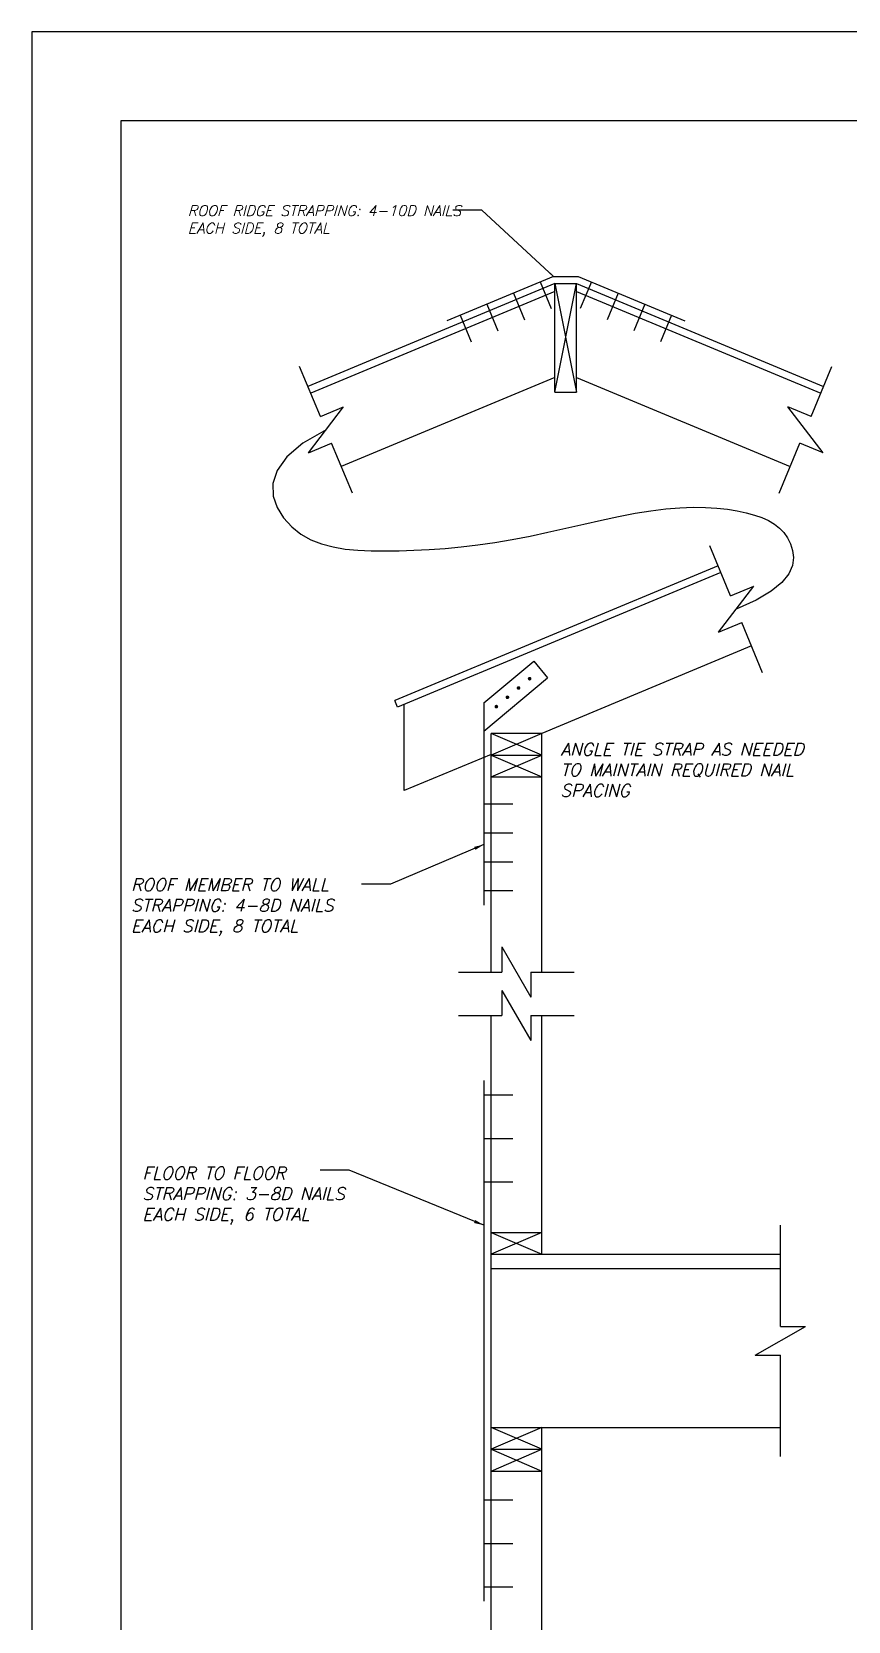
# Model space of a CAD drawing. Header units: inches. Extents: x 683 to 9753, y -6805 to 20230.
# Drawn here: x 8193 to 8523, y -3764 to -3121 of the extents above; entities that cross this region are included whole.
import ezdxf

# ---------------------------------------------------------------- set-up
doc = ezdxf.new("R2010")
doc.units = ezdxf.units.IN
doc.header["$LTSCALE"] = 48
doc.header["$MEASUREMENT"] = 0
doc.layers.get('Defpoints').update_dxf_attribs({"color": 251})
for name, color, linetype in [('A', 6, 'Continuous'), ('DPIS-DIM', 7, 'Continuous'), ('DPIS-TEXT', 7, 'Continuous')]:
    doc.layers.add(name, color=color, linetype=linetype)
doc.styles.add('SIMPLEX', font='simplex.shx', dxfattribs={"oblique": 15, "height": 4})
doc.dimstyles.get("Standard").update_dxf_attribs({"dimtxt": 4, "dimasz": 4, "dimexe": 3, "dimexo": 2, "dimgap": 2, "dimtad": 1, "dimdec": 4, "dimrnd": 0.125, "dimzin": 3, "dimdsep": 46, "dimlunit": 4, "dimtxsty": 'SIMPLEX', "dimblk": 'ARCHTICK', "dimcen": 3, "dimdle": 3, "dimclrd": 2, "dimclre": 2, "dimadec": 0, "dimazin": 0, "dimtfac": 1, "dimtdec": 4, "dimtofl": 0, "dimtmove": 1, "dimatfit": 3, "dimfxl": 1, "dimtolj": 1, "dimtzin": 0, "dimarcsym": 0})

# ---------------------------------------------------------------- blocks, each defined once
blk = doc.blocks.new('_ArchTick')
at = {"color": 0, "const_width": 0.15}
blk.add_lwpolyline([(-0.5, -0.5), (0.5, 0.5)], dxfattribs=at)

msp = doc.modelspace()

# ---------------------------------------------------------------- linework, layer by layer
at = {"layer": 'A', "color": 3}
for p, q in [((8403.7439, -3220.34455), (8360.53901, -3238.34658)), ((8403.7439, -3220.34455), (8413.69003, -3220.34455)), ((8413.69003, -3220.34455), (8456.89492, -3238.34658)), ((8375.57848, -3392.90399), (8375.57848, -3474.69137)), ((8375.57848, -3545.63066), (8375.57848, -3756.2545))]:
    msp.add_line(p, q, dxfattribs=at)
at = {"layer": 'A', "color": 4}
for p, q in [((8404.32897, -3223.26988), (8304.41766, -3264.89959)), ((8404.32897, -3226.43899), (8305.54278, -3267.5999)), ((8404.32897, -3223.26988), (8413.10496, -3223.26988)), ((8404.32897, -3267.14985), (8404.32897, -3223.26988)), ((8413.10496, -3267.14985), (8413.10496, -3223.26988)), ((8413.10496, -3223.26988), (8513.01627, -3264.89959)), ((8413.10496, -3226.43899), (8511.89115, -3267.5999)), ((8404.32897, -3261.29918), (8317.91918, -3297.30326)), ((8413.10496, -3261.29918), (8499.51474, -3297.30326)), ((8404.32897, -3267.14985), (8413.10496, -3267.14985)), ((8470.31421, -3337.46334), (8339.57441, -3391.93825)), ((8471.43934, -3340.16364), (8340.69953, -3394.63856)), ((8483.81574, -3369.86701), (8398.98113, -3405.21476)), ((8340.69953, -3394.63856), (8339.57441, -3391.93825)), ((8343.39984, -3428.37363), (8343.39984, -3393.51343)), ((8378.50381, -3501.75069), (8378.50381, -3405.21476)), ((8398.98113, -3405.21476), (8378.50381, -3405.21476)), ((8398.98113, -3501.75069), (8398.98113, -3405.21476)), ((8378.50381, -3413.74697), (8343.39984, -3428.37363)), ((8378.50381, -3413.99075), (8398.98113, -3413.99075)), ((8378.50381, -3422.76675), (8398.98113, -3422.76675)), ((8378.50381, -3782.58248), (8378.50381, -3519.30267)), ((8398.98113, -3615.8386), (8398.98113, -3519.30267)), ((8378.50381, -3607.06261), (8398.98113, -3607.06261)), ((8378.50381, -3615.8386), (8495.51706, -3615.8386)), ((8378.50381, -3621.68927), (8495.51706, -3621.68927)), ((8378.50381, -3686.04655), (8495.51706, -3686.04655)), ((8398.98113, -3782.58248), (8398.98113, -3686.04655)), ((8378.50381, -3694.82255), (8398.98113, -3694.82255)), ((8378.50381, -3703.59854), (8398.98113, -3703.59854))]:
    msp.add_line(p, q, dxfattribs=at)
at = {"layer": 'A'}
for p, q in [((8387.54207, -3227.09531), (8392.04258, -3237.89653)), ((8398.34329, -3222.5948), (8402.8438, -3233.39602)), ((8419.09064, -3222.5948), (8414.59013, -3233.39602)), ((8429.89186, -3227.09531), (8425.39135, -3237.89653)), ((8376.74084, -3231.59582), (8381.24135, -3242.39704)), ((8440.69308, -3231.59582), (8436.19258, -3242.39704)), ((8365.93962, -3236.09633), (8370.44013, -3246.89755)), ((8451.49431, -3236.09633), (8446.9938, -3246.89755)), ((8375.57848, -3392.90399), (8395.74689, -3375.98069)), ((8395.74689, -3375.98069), (8401.38799, -3382.70349)), ((8375.57848, -3404.36024), (8401.38799, -3382.70349)), ((8375.57848, -3433.73674), (8387.27981, -3433.73674)), ((8375.57848, -3445.43806), (8387.27981, -3445.43806)), ((8375.57848, -3457.13939), (8387.27981, -3457.13939)), ((8375.57848, -3468.84071), (8387.27981, -3468.84071)), ((8375.57848, -3551.48132), (8387.27981, -3551.48132)), ((8375.57848, -3569.03331), (8387.27981, -3569.03331)), ((8375.57848, -3586.58529), (8387.27981, -3586.58529)), ((8375.57848, -3715.29987), (8387.27981, -3715.29987)), ((8375.57848, -3732.85185), (8387.27981, -3732.85185)), ((8375.57848, -3750.40384), (8387.27981, -3750.40384))]:
    msp.add_line(p, q, dxfattribs=at)
at = {"layer": 'A', "color": 9}
for p, q in [((8404.32897, -3223.26988), (8413.10496, -3267.14985)), ((8404.32897, -3267.14985), (8413.10496, -3223.26988)), ((8398.98113, -3413.99075), (8378.50381, -3405.21476)), ((8398.98113, -3405.21476), (8378.50381, -3413.99075)), ((8378.50381, -3422.76675), (8398.98113, -3413.99075)), ((8378.50381, -3413.99075), (8398.98113, -3422.76675)), ((8398.98113, -3607.06261), (8378.50381, -3615.8386)), ((8378.50381, -3607.06261), (8398.98113, -3615.8386)), ((8398.98113, -3694.82255), (8378.50381, -3686.04655)), ((8398.98113, -3686.04655), (8378.50381, -3694.82255)), ((8378.50381, -3703.59854), (8398.98113, -3694.82255)), ((8378.50381, -3694.82255), (8398.98113, -3703.59854))]:
    msp.add_line(p, q, dxfattribs=at)
at = {"layer": 'A', "color": 1}
for p, q in [((8309.48073, -3277.05097), (8301.04227, -3256.79867)), ((8507.9532, -3277.05097), (8516.39166, -3256.79867)), ((8304.62711, -3291.74974), (8318.83486, -3273.15341)), ((8309.48073, -3277.05097), (8318.83486, -3273.15341)), ((8512.80682, -3291.74974), (8498.59907, -3273.15341)), ((8507.9532, -3277.05097), (8498.59907, -3273.15341)), ((8304.62711, -3291.74974), (8313.98124, -3287.85219)), ((8322.41969, -3308.10448), (8313.98124, -3287.85219)), ((8495.01423, -3308.10448), (8503.45269, -3287.85219)), ((8512.80682, -3291.74974), (8503.45269, -3287.85219)), ((8475.37728, -3349.61471), (8466.93883, -3329.36242)), ((8470.52366, -3364.31349), (8484.73141, -3345.71716)), ((8475.37728, -3349.61471), (8484.73141, -3345.71716)), ((8470.52366, -3364.31349), (8479.87779, -3360.41594)), ((8488.31625, -3380.66823), (8479.87779, -3360.41594)), ((8382.89181, -3491.61704), (8394.59314, -3511.88433)), ((8382.89181, -3491.61704), (8382.89181, -3501.75069)), ((8365.33982, -3501.75069), (8382.89181, -3501.75069)), ((8394.59314, -3501.75069), (8394.59314, -3511.88433)), ((8394.59314, -3501.75069), (8412.14512, -3501.75069)), ((8382.89181, -3509.16903), (8382.89181, -3519.30267)), ((8382.89181, -3509.16903), (8394.59314, -3529.43632)), ((8365.33982, -3519.30267), (8382.89181, -3519.30267)), ((8394.59314, -3519.30267), (8412.14512, -3519.30267)), ((8394.59314, -3519.30267), (8394.59314, -3529.43632)), ((8495.51706, -3645.09192), (8495.51706, -3604.13728)), ((8485.38342, -3656.79324), (8505.65071, -3645.09192)), ((8495.51706, -3645.09192), (8505.65071, -3645.09192)), ((8485.38342, -3656.79324), (8495.51706, -3656.79324)), ((8495.51706, -3697.74788), (8495.51706, -3656.79324))]:
    msp.add_line(p, q, dxfattribs=at)
at = {"layer": 'A', "color": 1, "flags": 128}
msp.add_lwpolyline([(8311.73098, -3282.45158), (8302.3294, -3287.88491), (8295.86655, -3293.39057), (8291.96916, -3298.85668), (8290.26393, -3304.17135), (8290.37761, -3309.22269), (8291.9369, -3313.89881), (8294.56854, -3318.08782), (8297.89923, -3321.67784), (8301.61548, -3324.58823), (8305.64285, -3326.86348), (8309.96668, -3328.57933), (8314.5723, -3329.8115), (8319.44505, -3330.63576), (8324.57027, -3331.12782), (8329.9333, -3331.36345), (8335.51947, -3331.41837), (8341.31527, -3331.35336), (8347.31181, -3331.16935), (8353.50136, -3330.8523), (8359.87618, -3330.38817), (8366.42853, -3329.76293), (8373.15067, -3328.96253), (8380.03486, -3327.97293), (8387.07338, -3326.7801), (8394.24904, -3325.38349), (8401.50697, -3323.83651), (8408.78284, -3322.20605), (8416.01234, -3320.55903), (8423.13114, -3318.96232), (8430.07493, -3317.48285), (8436.77938, -3316.1875), (8443.18018, -3315.14318), (8449.22471, -3314.40145), (8454.90718, -3313.95255), (8460.23349, -3313.77142), (8465.20956, -3313.83295), (8469.8413, -3314.11207), (8474.13462, -3314.58369), (8478.09542, -3315.22272), (8481.72962, -3316.00409), (8485.04287, -3316.91079), (8488.03983, -3317.95818), (8490.7249, -3319.16971), (8493.10247, -3320.56884), (8495.17695, -3322.17901), (8496.95273, -3324.02367), (8498.43422, -3326.12628), (8499.62582, -3328.51027), (8500.48969, -3331.18833), (8500.81907, -3334.13011), (8500.36498, -3337.29446), (8498.87841, -3340.64026), (8496.11037, -3344.12638), (8491.81188, -3347.71168), (8485.73393, -3351.35504), (8477.62754, -3355.01532)], dxfattribs=at)
at = {"layer": 'A', "const_width": 0.73133}
for points in [[(8389.23803, -3386.86356, 1), (8389.96937, -3386.86356, 1)], [(8393.7199, -3383.10282, 1), (8394.45123, -3383.10282, 1)], [(8380.2743, -3394.38502, 1), (8381.00563, -3394.38502, 1)], [(8384.75617, -3390.62429, 1), (8385.4875, -3390.62429, 1)]]:
    msp.add_lwpolyline(points, format="xyb", close=True, dxfattribs=at)
at = {"layer": 'Defpoints', "color": 251}
for points in [[(8192.72188, -3121.41948), (8192.72188, -4195.41948), (9752.72188, -4195.41948), (9752.72188, -3121.41948)], [(8192.72188, -3121.41948), (8192.72188, -4195.41948), (9752.72188, -4195.41948), (9752.72188, -3121.41948)], [(8228.72188, -3157.41948), (8228.72188, -4153.41948), (9692.72188, -4153.41948), (9692.72188, -3157.41948)]]:
    msp.add_lwpolyline(points, close=True, dxfattribs=at)

# ---------------------------------------------------------------- texts
at = {"layer": 'DPIS-TEXT', "attachment_point": 1, "style": 'SIMPLEX'}
for s, insert, char_height, width in [('ROOF RIDGE STRAPPING: 4-10D NAILS EACH SIDE, 8 TOTAL', (8255.84674, -3191.65714), 4.25, 124.0131465), ('ANGLE TIE STRAP AS NEEDED TO MAINTAIN REQUIRED NAIL SPACING', (8406.571, -3409.15585), 5, 107.3314784), ('ROOF MEMBER TO WALL STRAPPING: 4-8D NAILS EACH SIDE, 8 TOTAL', (8232.92393, -3463.96198), 5, 105.736945), ('FLOOR TO FLOOR STRAPPING: 3-8D NAILS EACH SIDE, 6 TOTAL', (8237.46893, -3580.619), 5, 95.9918702)]:
    msp.add_mtext(s, dxfattribs=dict(at, insert=insert, char_height=char_height, width=width))

# ---------------------------------------------------------------- leaders
at = {"layer": 'A', "color": 1}
msp.add_leader([(8403.7439, -3220.34455), (8374.78724, -3193.54286), (8363.08591, -3193.54286)], dimstyle='Standard', override={"dimasz": 2, "dimgap": 0.09, "dimtad": 0}, dxfattribs=at)
at = {"layer": 'DPIS-DIM', "color": 2}
for points in [[(8375.57848, -3450.18085), (8337.84184, -3466.20887), (8326.14051, -3466.20887)], [(8375.57848, -3604.17329), (8321.07042, -3581.95566), (8309.36909, -3581.95566)]]:
    msp.add_leader(points, dimstyle='Standard', override={"dimtad": 0}, dxfattribs=at)

doc.saveas('drawing.dxf')
